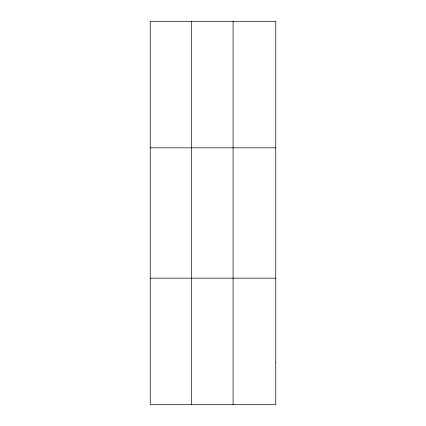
<?xml version="1.0" encoding="UTF-8"?>
<svg xmlns="http://www.w3.org/2000/svg" width="426" height="426" viewBox="0 0 426 426"><rect width="100%" height="100%" fill="white"/><g stroke="black" fill="none" stroke-linecap="round" stroke-linejoin="round"><path stroke-width="0.64" d="M191.657 21.3L191.657 404.7M233.086 21.3L233.086 404.7M150.234 147.822L275.766 147.822M150.234 278.178L275.766 278.178M275.766 362.526L275.766 404.7L150.234 404.7L150.234 21.3L275.766 21.3L275.766 362.526"/></g></svg>
